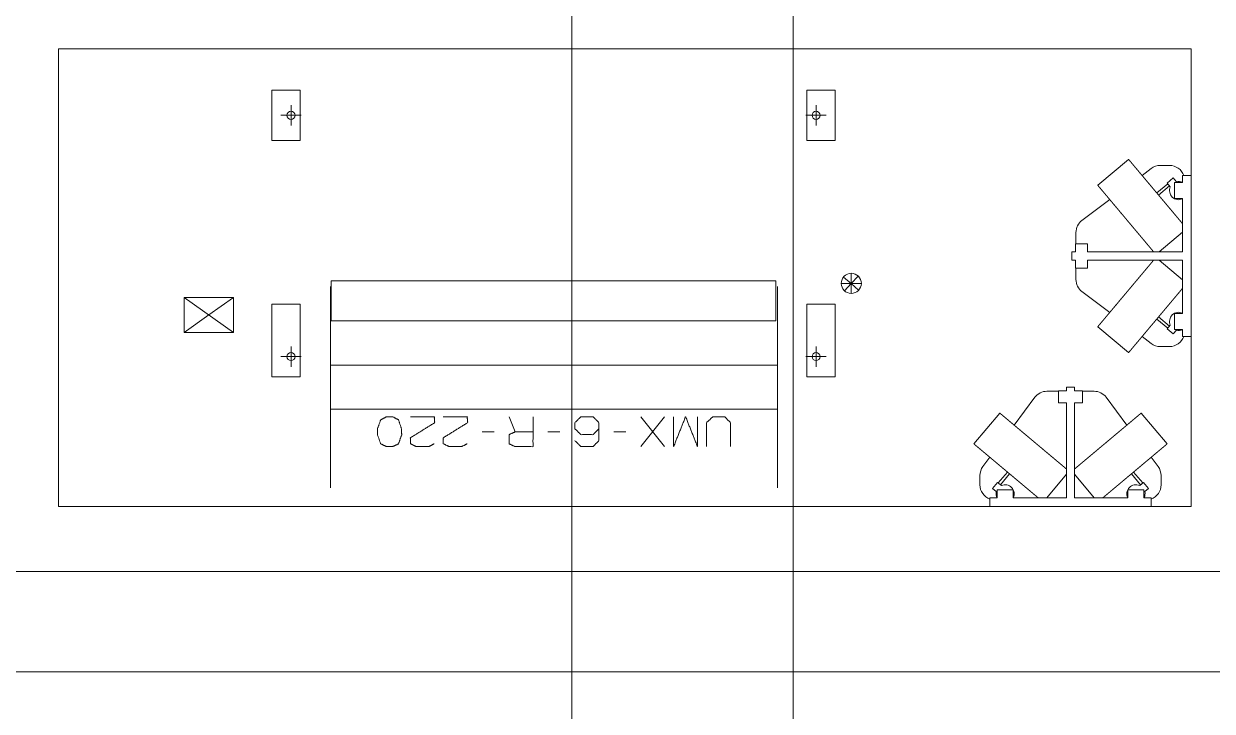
# Model space of a CAD drawing. Header units: millimetres. Extents: x 3056 to 110866, y 16649 to 58349.
# Drawn here: x 55834 to 61737, y 27304 to 30720 of the extents above; entities that cross this region are included whole.
import ezdxf

# ---------------------------------------------------------------- set-up
doc = ezdxf.new("R2010")
doc.units = ezdxf.units.MM
doc.layers.add('1', color=7, linetype='Continuous', true_color=0xffffff)

msp = doc.modelspace()

# ---------------------------------------------------------------- linework, layer by layer
at = {"layer": '1', "color": 143, "linetype": 'Continuous', "lineweight": 13}
for p, q in [((58556.5, 55303.3), (58556.5, 17870.4)), ((59656.5, 17870.4), (59656.5, 54863.3)), ((49320.5, 27999.3), (90886.5, 27999.3)), ((3056.5, 27499.3), (110866.5, 27499.3))]:
    msp.add_line(p, q, dxfattribs=at)
at = {"layer": '1', "color": 80, "linetype": 'Continuous', "lineweight": 13}
for p, q in [((56006.5, 28321.3), (56006.5, 30595.3)), ((56006.5, 30595.3), (61633.5, 30595.3)), ((56006.5, 30595.3), (61633.5, 30595.3)), ((56006.5, 28321.3), (56006.5, 30595.3)), ((61633.5, 30595.3), (61633.5, 28321.3)), ((61633.5, 30595.3), (61633.5, 28321.3)), ((57207, 30390.3), (57067, 30390.3)), ((57067, 30390.3), (57067, 30140.3)), ((57207, 30140.3), (57207, 30390.3)), ((59864, 30390.3), (59724, 30390.3)), ((59724, 30390.3), (59724, 30140.3)), ((59864, 30140.3), (59864, 30390.3)), ((57161.5, 30215.3), (57161.5, 30315.3)), ((59769.5, 30215.3), (59769.5, 30315.3)), ((57211.5, 30265.3), (57111.5, 30265.3)), ((59819.5, 30265.3), (59719.5, 30265.3)), ((57067, 30140.3), (57207, 30140.3)), ((59724, 30140.3), (59864, 30140.3)), ((61321.9, 30046.6), (61168.6, 29918)), ((61434.5, 30001.3), (61388.7, 29966.9)), ((61479.5, 30016.3), (61525.5, 30016.3)), ((61513.5, 29928.7), (61543.6, 29953.9)), ((61559.3, 29935.2), (61543.6, 29953.9)), ((61590.5, 29931.3), (61550.5, 29931.3)), ((61550.5, 29851.3), (61550.5, 29931.3)), ((61590.5, 29966.3), (61590.5, 29931.3)), ((61633.5, 29966.3), (61590.5, 29966.3)), ((61516.4, 29925.2), (61462, 29879.6)), ((61471, 29868.8), (61525.4, 29914.5)), ((61529.2, 29909.9), (61513.5, 29928.7)), ((61228.4, 29846.8), (61090.5, 29743.3)), ((61590.5, 29851.3), (61550.5, 29851.3)), ((61590.5, 29851.3), (61590.5, 29586.3)), ((61060.5, 29626.3), (61060.5, 29683.3)), ((61473.4, 29586.3), (61590.5, 29684.5)), ((61058.5, 29586.3), (61040.5, 29586.3)), ((61040.5, 29546.3), (61040.5, 29586.3)), ((61118.5, 29626.3), (61058.5, 29626.3)), ((61058.5, 29586.3), (61058.5, 29626.3)), ((61118.5, 29586.3), (61118.5, 29626.3)), ((61590.5, 29586.3), (61118.5, 29586.3)), ((61058.5, 29546.3), (61040.5, 29546.3)), ((61055.8, 29546), (61055.8, 29546.3)), ((61055.8, 29546), (61058.5, 29546.1)), ((61058.5, 29546.3), (61058.5, 29506.3)), ((61590.5, 29546.3), (61118.5, 29546.3)), ((61118.5, 29546.3), (61118.5, 29506.3)), ((61590.5, 29448.1), (61473.4, 29546.3)), ((61590.5, 29546.3), (61590.5, 29281.3)), ((59944.5, 29430.3), (59905.6, 29461.8)), ((59944.5, 29430.3), (59944.5, 29480.3)), ((59944.5, 29430.3), (59978.8, 29466.7)), ((61118.5, 29506.3), (61058.5, 29506.3)), ((61060.5, 29449.3), (61060.5, 29506.3)), ((57361.5, 29243.3), (57361.5, 29443.3)), ((57361.5, 29443.3), (59569.5, 29443.3)), ((59569.5, 29443.3), (59569.5, 29243.3)), ((59944.5, 29430.3), (59894.5, 29430.3)), ((59944.5, 29430.3), (59910.1, 29393.9)), ((59944.5, 29430.3), (59944.5, 29380.3)), ((59944.5, 29430.3), (59994.5, 29430.3)), ((59944.5, 29430.3), (59980.8, 29396)), ((56631.5, 29360.3), (56875.5, 29186.3)), ((56631.5, 29360.3), (56875.5, 29360.3)), ((56631.5, 29186.3), (56631.5, 29360.3)), ((56875.5, 29360.3), (56753.5, 29273.3)), ((56875.5, 29360.3), (56875.5, 29186.3)), ((61090.5, 29389.3), (61228.4, 29285.8)), ((57067, 29326.3), (57067, 28966.3)), ((57207, 29326.3), (57067, 29326.3)), ((57207, 28966.3), (57207, 29326.3)), ((59864, 29326.3), (59724, 29326.3)), ((59724, 29326.3), (59724, 28966.3)), ((59864, 28966.3), (59864, 29326.3)), ((61550.5, 29201.3), (61550.5, 29281.3)), ((61590.5, 29281.3), (61550.5, 29281.3)), ((56631.5, 29186.3), (56753.5, 29273.3)), ((59569.5, 29243.3), (57361.5, 29243.3)), ((61462, 29253), (61516.4, 29207.4)), ((61525.4, 29218.1), (61471, 29263.8)), ((61529.2, 29222.7), (61513.5, 29203.9)), ((56875.5, 29186.3), (56631.5, 29186.3)), ((61168.6, 29214.6), (61321.9, 29086)), ((61388.7, 29165.7), (61434.5, 29131.3)), ((61513.5, 29203.9), (61543.6, 29178.7)), ((61559.3, 29197.4), (61543.6, 29178.7)), ((61590.5, 29201.3), (61550.5, 29201.3)), ((61590.5, 29201.3), (61590.5, 29166.3)), ((61633.5, 29166.3), (61590.5, 29166.3)), ((57161.5, 29016.3), (57161.5, 29116.3)), ((59769.5, 29016.3), (59769.5, 29116.3)), ((61525.5, 29116.3), (61479.5, 29116.3)), ((57211.5, 29066.3), (57111.5, 29066.3)), ((59819.5, 29066.3), (59719.5, 29066.3)), ((59578.5, 29024.2), (57358.5, 29024.2)), ((57067, 28966.3), (57207, 28966.3)), ((59724, 28966.3), (59864, 28966.3)), ((60916.5, 28894.3), (60973.5, 28894.3)), ((61013.5, 28896.3), (60973.5, 28896.3)), ((60973.5, 28836.3), (60973.5, 28896.3)), ((61013.2, 28898.9), (61013.3, 28896.3)), ((61013.2, 28898.9), (61013.5, 28898.9)), ((61013.5, 28896.3), (61013.5, 28914.3)), ((61013.5, 28914.3), (61053.5, 28914.3)), ((61053.5, 28896.3), (61053.5, 28914.3)), ((61053.5, 28896.3), (61093.5, 28896.3)), ((61093.5, 28836.3), (61093.5, 28896.3)), ((61093.5, 28894.3), (61150.5, 28894.3)), ((60856.5, 28864.3), (60753, 28726.3)), ((61013.5, 28836.3), (60973.5, 28836.3)), ((61013.5, 28364.3), (61013.5, 28836.3)), ((61053.5, 28364.3), (61053.5, 28836.3)), ((61053.5, 28836.3), (61093.5, 28836.3)), ((61313.9, 28726.3), (61210.5, 28864.3)), ((57358.5, 28805.1), (59578.5, 28805.1)), ((58244.9, 28767.6), (58274.6, 28692.6)), ((59017.4, 28767.6), (58898.6, 28619.2)), ((58898.6, 28767.6), (59017.4, 28619.2)), ((60681.8, 28786.1), (60553.2, 28632.9)), ((61513.7, 28632.9), (61385.2, 28786.1)), ((58111.1, 28692.6), (58170.5, 28692.6)), ((58438, 28692.6), (58497.4, 28692.6)), ((58764.9, 28692.6), (58824.3, 28692.6)), ((60632.8, 28566.1), (60598.5, 28520.3)), ((61468.5, 28520.3), (61434.1, 28566.1)), ((60583.5, 28429.3), (60583.5, 28475.3)), ((60720.2, 28492.8), (60674.6, 28438.4)), ((60685.3, 28429.4), (60730.9, 28483.8)), ((60915.2, 28364.3), (61013.5, 28481.4)), ((61053.5, 28481.4), (61151.7, 28364.3)), ((61336, 28483.8), (61381.7, 28429.4)), ((61392.4, 28438.4), (61346.7, 28492.8)), ((61483.5, 28475.3), (61483.5, 28429.3)), ((60671.1, 28441.3), (60645.9, 28411.2)), ((60664.6, 28395.4), (60645.9, 28411.2)), ((60668.5, 28364.3), (60668.5, 28404.3)), ((60668.5, 28404.3), (60748.5, 28404.3)), ((60689.9, 28425.6), (60671.1, 28441.3)), ((60748.5, 28364.3), (60748.5, 28404.3)), ((61318.5, 28364.3), (61318.5, 28404.3)), ((61318.5, 28404.3), (61398.5, 28404.3)), ((61377.1, 28425.6), (61395.8, 28441.3)), ((61395.8, 28441.3), (61421.1, 28411.2)), ((61398.5, 28364.3), (61398.5, 28404.3)), ((61402.3, 28395.4), (61421.1, 28411.2)), ((60633.5, 28321.3), (60633.5, 28364.3)), ((60668.5, 28364.3), (60633.5, 28364.3)), ((61013.5, 28364.3), (60748.5, 28364.3)), ((61318.5, 28364.3), (61053.5, 28364.3)), ((61433.5, 28364.3), (61398.5, 28364.3)), ((61433.5, 28321.3), (61433.5, 28364.3)), ((61633.5, 28321.3), (56006.5, 28321.3)), ((61633.5, 28321.3), (56006.5, 28321.3))]:
    msp.add_line(p, q, dxfattribs=at)
for centre, radius in [((57161.5, 30265.3), 20), ((59769.5, 30265.3), 20), ((59944.5, 29430.3), 50), ((57161.5, 29066.3), 20), ((59769.5, 29066.3), 20)]:
    msp.add_circle(centre, radius, dxfattribs=at)
for centre, radius, start, end in [((61479.5, 29941.3), 75, 90, 126.8699), ((61525.5, 29941.3), 75, 19.47234, 90), ((61570.5, 29891.3), 45.2, 63.76834, 104.26216), ((61570.5, 29891.3), 45.2, 155.73784, 296.2321), ((61135.5, 29683.3), 75, 126.8699, 180), ((61135.5, 29449.3), 75, 180, 233.1301), ((61570.5, 29241.3), 45.2, 63.7679, 204.26216), ((61525.5, 29191.3), 75, 270, 340.52766), ((61570.5, 29241.3), 45.2, 255.73784, 296.23166), ((61479.5, 29191.3), 75, 233.1301, 270), ((60916.5, 28819.3), 75, 90, 143.1301), ((61150.5, 28819.3), 75, 36.8699, 90), ((60658.5, 28475.3), 75, 143.1301, 180), ((61408.5, 28475.3), 75, 0, 36.8699), ((60658.5, 28429.3), 75, 180, 250.52766), ((60708.5, 28384.3), 45.2, 165.73784, 206.23166), ((60708.5, 28384.3), 45.2, 333.7679, 114.26216), ((61358.5, 28384.3), 45.2, 65.73784, 206.2321), ((61358.5, 28384.3), 45.2, 333.76834, 14.26216), ((61408.5, 28429.3), 75, 289.47234, 0)]:
    msp.add_arc(centre, radius, start, end, dxfattribs=at)
for points, knots in [([(61466.5, 29874.2), (61464.3, 29876.8), (61459.9, 29882), (61455.6, 29887.2), (61453.4, 29889.8), (61451.2, 29892.4), (61449, 29895), (61444.7, 29900.1), (61440.4, 29905.3), (61436.1, 29910.4), (61431.9, 29915.5), (61429.8, 29918), (61425.5, 29923), (61423.5, 29925.5), (61419.3, 29930.4), (61415.2, 29935.3), (61411.1, 29940.2), (61409.1, 29942.6), (61405.1, 29947.3), (61403.2, 29949.7), (61401.2, 29952), (61399.3, 29954.3), (61397.3, 29956.6), (61395.4, 29958.9), (61393.5, 29961.1), (61389.8, 29965.6), (61386.1, 29970), (61384.3, 29972.1), (61380.8, 29976.4), (61379, 29978.4), (61375.6, 29982.5), (61373.9, 29984.6), (61372.2, 29986.5), (61370.6, 29988.5), (61369, 29990.4), (61367.3, 29992.3), (61365.8, 29994.2), (61364.2, 29996.1), (61362.7, 29997.9), (61361.2, 29999.7), (61358.2, 30003.2), (61355.4, 30006.6), (61354, 30008.2), (61352.6, 30009.9), (61350, 30013), (61348.7, 30014.5), (61347.5, 30016.1), (61345, 30018.9), (61343.9, 30020.3), (61341.6, 30023), (61340.5, 30024.3), (61339.5, 30025.6), (61337.4, 30028), (61336.4, 30029.2), (61335.5, 30030.3), (61334.6, 30031.4), (61333.7, 30032.4), (61332.9, 30033.4), (61332.1, 30034.4), (61330.5, 30036.2), (61329.1, 30037.9), (61328.4, 30038.8), (61327.8, 30039.5), (61327.2, 30040.2), (61326.1, 30041.6), (61325.6, 30042.1), (61325.1, 30042.7), (61324.6, 30043.2), (61323.9, 30044.2), (61323.5, 30044.6), (61323.2, 30045), (61322.9, 30045.3), (61322.7, 30045.6), (61322.4, 30045.9), (61322.1, 30046.2), (61322, 30046.4), (61321.9, 30046.5), (61321.9, 30046.5), (61321.9, 30046.6)], [0, 0, 0.015092, 0.045298, 0.075438, 0.090488, 0.10552, 0.120529, 0.15046, 0.180242, 0.209873, 0.239305, 0.253927, 0.283016, 0.297497, 0.326194, 0.35459, 0.382677, 0.396549, 0.424093, 0.437758, 0.451246, 0.464718, 0.477989, 0.491244, 0.504298, 0.530141, 0.555499, 0.568068, 0.592657, 0.604693, 0.628458, 0.640202, 0.651669, 0.663121, 0.674266, 0.685416, 0.69626, 0.707109, 0.717619, 0.728143, 0.748502, 0.768184, 0.77769, 0.787173, 0.805451, 0.814208, 0.82298, 0.839758, 0.847762, 0.863388, 0.871015, 0.878236, 0.892259, 0.899086, 0.905488, 0.911899, 0.917891, 0.923869, 0.929452, 0.940154, 0.950009, 0.95471, 0.958992, 0.963265, 0.970944, 0.974325, 0.977722, 0.980676, 0.986111, 0.988614, 0.990668, 0.992712, 0.994299, 0.995901, 0.998172, 0.998864, 0.999533, 0.999774, 1, 1]), ([(61313.3, 29745.6), (61311.1, 29748.2), (61308.9, 29750.9), (61306.7, 29753.5), (61304.5, 29756.1), (61302.4, 29758.6), (61300.2, 29761.2), (61298, 29763.8), (61293.7, 29769), (61289.4, 29774.1), (61287.2, 29776.7), (61282.9, 29781.8), (61278.7, 29786.9), (61276.5, 29789.4), (61274.4, 29791.9), (61272.3, 29794.4), (61268.2, 29799.4), (61266.1, 29801.9), (61262, 29806.8), (61257.9, 29811.6), (61253.9, 29816.4), (61251.9, 29818.7), (61248, 29823.4), (61246.1, 29825.7), (61244.1, 29828), (61242.2, 29830.3), (61240.3, 29832.6), (61238.4, 29834.8), (61234.7, 29839.2), (61231.1, 29843.6), (61229.3, 29845.7), (61225.8, 29849.9), (61224.1, 29851.9), (61220.7, 29856), (61219, 29858), (61215.8, 29861.9), (61212.6, 29865.7), (61211, 29867.5), (61208, 29871.1), (61206.5, 29872.9), (61203.6, 29876.4), (61202.2, 29878.1), (61200.8, 29879.7), (61199.4, 29881.3), (61198.1, 29882.9), (61196.8, 29884.5), (61194.2, 29887.5), (61191.8, 29890.4), (61189.5, 29893.1), (61187.3, 29895.8), (61186.3, 29897), (61184.2, 29899.4), (61183.2, 29900.6), (61182.3, 29901.7), (61180.5, 29903.9), (61178.8, 29905.8), (61178, 29906.8), (61177.3, 29907.7), (61176.6, 29908.6), (61175.9, 29909.4), (61174.6, 29910.9), (61173.4, 29912.3), (61172.8, 29913), (61171.9, 29914.2), (61171.4, 29914.7), (61171, 29915.2), (61170.7, 29915.6), (61170.3, 29916), (61170, 29916.4), (61169.7, 29916.7), (61169.2, 29917.3), (61168.9, 29917.7), (61168.8, 29917.8), (61168.7, 29917.9), (61168.7, 29918), (61168.6, 29918)], [0, 0, 0.015092, 0.0302, 0.045283, 0.060382, 0.075432, 0.090497, 0.105505, 0.135494, 0.16536, 0.180251, 0.209882, 0.239305, 0.253927, 0.268535, 0.283016, 0.311855, 0.326194, 0.354599, 0.382686, 0.410413, 0.424078, 0.451246, 0.464718, 0.477989, 0.491253, 0.504298, 0.517337, 0.542945, 0.568052, 0.580372, 0.604678, 0.616714, 0.640202, 0.651663, 0.674265, 0.69626, 0.707109, 0.728128, 0.738327, 0.758343, 0.768193, 0.77769, 0.787182, 0.796321, 0.805445, 0.822988, 0.839758, 0.855775, 0.871009, 0.878236, 0.892259, 0.899086, 0.905497, 0.917891, 0.929436, 0.935019, 0.940154, 0.945303, 0.950003, 0.958992, 0.967113, 0.970929, 0.977722, 0.980661, 0.983615, 0.986111, 0.988623, 0.990652, 0.992697, 0.995901, 0.998172, 0.998864, 0.999542, 0.999759, 1, 1]), ([(61590.5, 29726.4), (61589.3, 29727.8), (61588.2, 29729.2), (61585.7, 29732.1), (61584.5, 29733.6), (61583.2, 29735.1), (61581.9, 29736.7), (61580.6, 29738.2), (61577.8, 29741.5), (61576.4, 29743.2), (61573.5, 29746.7), (61570.5, 29750.2), (61569, 29752), (61565.8, 29755.8), (61564.2, 29757.7), (61561, 29761.6), (61559.3, 29763.6), (61555.9, 29767.6), (61554.2, 29769.7), (61552.4, 29771.8), (61550.6, 29773.9), (61548.8, 29776), (61547, 29778.2), (61543.4, 29782.6), (61539.6, 29787.1), (61537.7, 29789.3), (61533.9, 29793.9), (61531.9, 29796.2), (61530, 29798.5), (61528, 29800.9), (61524, 29805.7), (61522, 29808.1), (61519.9, 29810.5), (61517.9, 29812.9), (61513.8, 29817.8), (61511.7, 29820.3), (61509.6, 29822.8), (61505.4, 29827.8), (61501.2, 29832.8), (61499.1, 29835.4), (61496.9, 29837.9), (61492.6, 29843), (61488.3, 29848.2), (61486.1, 29850.8), (61481.8, 29856), (61479.6, 29858.6), (61475.2, 29863.8), (61473.1, 29866.4), (61468.7, 29871.6), (61466.5, 29874.2)], [0, 0, 0.009336, 0.018654, 0.038204, 0.048407, 0.058639, 0.06927, 0.07993, 0.102051, 0.11354, 0.136915, 0.161069, 0.173345, 0.19863, 0.211675, 0.23806, 0.251445, 0.278863, 0.29293, 0.306979, 0.321348, 0.33571, 0.350381, 0.380036, 0.410228, 0.425482, 0.456482, 0.472235, 0.488005, 0.503983, 0.536188, 0.552408, 0.568814, 0.585227, 0.618436, 0.635222, 0.652014, 0.685894, 0.720048, 0.73728, 0.754484, 0.789143, 0.823979, 0.841491, 0.876552, 0.894124, 0.929367, 0.947009, 0.982329, 1, 1]), ([(61447, 29586.3), (61446.1, 29587.3), (61444.3, 29589.5), (61442.4, 29591.7), (61441.4, 29592.9), (61440.4, 29594.1), (61438.2, 29596.7), (61437.1, 29598), (61436, 29599.4), (61434.8, 29600.8), (61432.4, 29603.7), (61431.1, 29605.2), (61429.9, 29606.7), (61428.6, 29608.3), (61427.2, 29609.8), (61425.9, 29611.5), (61423.1, 29614.8), (61421.6, 29616.5), (61420.2, 29618.3), (61418.7, 29620), (61417.2, 29621.8), (61414.1, 29625.5), (61412.5, 29627.4), (61409.3, 29631.2), (61407.6, 29633.2), (61404.3, 29637.2), (61402.6, 29639.2), (61399.1, 29643.4), (61395.5, 29647.6), (61393.7, 29649.8), (61391.9, 29651.9), (61390, 29654.2), (61388.2, 29656.4), (61384.4, 29660.9), (61380.6, 29665.4), (61378.6, 29667.8), (61374.7, 29672.5), (61372.7, 29674.8), (61368.7, 29679.6), (61366.7, 29682), (61362.6, 29686.9), (61358.4, 29691.8), (61356.4, 29694.3), (61354.3, 29696.8), (61352.2, 29699.3), (61347.9, 29704.3), (61345.8, 29706.9), (61341.5, 29712), (61337.2, 29717.1), (61335.1, 29719.7), (61330.7, 29724.8), (61326.4, 29730), (61322, 29735.2), (61319.8, 29737.8), (61315.5, 29743), (61313.3, 29745.6)], [0, 0, 0.006472, 0.019852, 0.034125, 0.041492, 0.049283, 0.065318, 0.073542, 0.082193, 0.09085, 0.108979, 0.118467, 0.127938, 0.137824, 0.147693, 0.157965, 0.178866, 0.18952, 0.200542, 0.211558, 0.222941, 0.246037, 0.257772, 0.281914, 0.29431, 0.319409, 0.332138, 0.358175, 0.384782, 0.398387, 0.411976, 0.425851, 0.43971, 0.467958, 0.496686, 0.511268, 0.540673, 0.555496, 0.585507, 0.600727, 0.631298, 0.662227, 0.677757, 0.693456, 0.709139, 0.740791, 0.756719, 0.788713, 0.82089, 0.837015, 0.869443, 0.901981, 0.934591, 0.950942, 0.983633, 1, 1]), ([(61168.6, 29214.6), (61168.7, 29214.6), (61168.7, 29214.7), (61168.8, 29214.8), (61168.9, 29214.9), (61169.1, 29215.1), (61169.2, 29215.3), (61169.5, 29215.6), (61169.7, 29215.8), (61170, 29216.2), (61170.3, 29216.6), (61170.7, 29217), (61171, 29217.4), (61171.4, 29217.9), (61171.9, 29218.4), (61172.4, 29219), (61172.8, 29219.6), (61174, 29220.9), (61175.2, 29222.4), (61176.6, 29224), (61177.3, 29224.9), (61178.1, 29225.8), (61178.9, 29226.8), (61180.5, 29228.8), (61181.4, 29229.8), (61183.3, 29232), (61184.2, 29233.2), (61185.2, 29234.4), (61187.3, 29236.8), (61189.5, 29239.5), (61190.7, 29240.9), (61191.8, 29242.2), (61193.1, 29243.7), (61194.3, 29245.1), (61195.5, 29246.6), (61196.8, 29248.2), (61199.5, 29251.3), (61202.2, 29254.6), (61205.1, 29258), (61208, 29261.5), (61209.5, 29263.3), (61212.6, 29267), (61215.8, 29270.8), (61217.4, 29272.7), (61219.1, 29274.7), (61220.7, 29276.7), (61222.4, 29278.7), (61224.1, 29280.7), (61227.6, 29284.9), (61229.4, 29287), (61231.2, 29289.1), (61233, 29291.3), (61236.7, 29295.7), (61240.4, 29300.1), (61242.3, 29302.4), (61246.1, 29306.9), (61248.1, 29309.3), (61250, 29311.6), (61252, 29314), (61254, 29316.3), (61258, 29321.1), (61262.1, 29325.9), (61264.1, 29328.4), (61266.2, 29330.8), (61268.3, 29333.3), (61272.4, 29338.3), (61274.5, 29340.8), (61276.6, 29343.3), (61278.8, 29345.8), (61280.9, 29348.4), (61285.2, 29353.5), (61287.3, 29356), (61289.5, 29358.6), (61293.8, 29363.7), (61296, 29366.3), (61298.1, 29368.9), (61302.5, 29374.1), (61304.7, 29376.7), (61306.8, 29379.3), (61309, 29381.9), (61311.2, 29384.5), (61315.6, 29389.7), (61320, 29394.9), (61322.1, 29397.5), (61326.5, 29402.7), (61328.7, 29405.3), (61330.8, 29407.9), (61335.2, 29413.1), (61337.3, 29415.6), (61341.6, 29420.7), (61345.9, 29425.8), (61348, 29428.4), (61352.3, 29433.4), (61356.4, 29438.4), (61358.5, 29440.9), (61360.6, 29443.4), (61364.7, 29448.2), (61368.8, 29453.1), (61372.8, 29457.9), (61376.7, 29462.6), (61380.6, 29467.2), (61382.6, 29469.5), (61384.5, 29471.8), (61386.4, 29474), (61390.1, 29478.5), (61393.8, 29482.9), (61395.6, 29485), (61399.1, 29489.3), (61402.6, 29493.4), (61404.3, 29495.4), (61406, 29497.5), (61409.3, 29501.4), (61410.9, 29503.3), (61414.1, 29507.1), (61417.2, 29510.8), (61418.7, 29512.6), (61421.7, 29516.1), (61424.5, 29519.5), (61427.2, 29522.8), (61428.6, 29524.3), (61429.9, 29525.9), (61432.4, 29528.9), (61434.8, 29531.8), (61436, 29533.2), (61438.3, 29535.9), (61439.3, 29537.2), (61440.4, 29538.4), (61441.4, 29539.7), (61443.4, 29542), (61444.3, 29543.1), (61445.2, 29544.2), (61446.1, 29545.3), (61447, 29546.3)], [0, 0, 0.000125, 0.000238, 0.000598, 0.00095, 0.00154, 0.002138, 0.002962, 0.003795, 0.004862, 0.005924, 0.007221, 0.008526, 0.010054, 0.011589, 0.013358, 0.015115, 0.019105, 0.023555, 0.028456, 0.031136, 0.033804, 0.036705, 0.042717, 0.045831, 0.052493, 0.05604, 0.059584, 0.067104, 0.07502, 0.079184, 0.08336, 0.087719, 0.092086, 0.096649, 0.101199, 0.110706, 0.120586, 0.130822, 0.141421, 0.146887, 0.158003, 0.169436, 0.175235, 0.181198, 0.187153, 0.193268, 0.199375, 0.211883, 0.218284, 0.224678, 0.231213, 0.244399, 0.257848, 0.264628, 0.278428, 0.285437, 0.292442, 0.299563, 0.306676, 0.321093, 0.335692, 0.343082, 0.350464, 0.357932, 0.372922, 0.380459, 0.38805, 0.395653, 0.403299, 0.418657, 0.42636, 0.43411, 0.449633, 0.457418, 0.465221, 0.480865, 0.488693, 0.496535, 0.504381, 0.512235, 0.52794, 0.543636, 0.551478, 0.567139, 0.574942, 0.582749, 0.598307, 0.606057, 0.621497, 0.636842, 0.644497, 0.659677, 0.674736, 0.6822, 0.689655, 0.704411, 0.719009, 0.733417, 0.747634, 0.761635, 0.76853, 0.775418, 0.782201, 0.79563, 0.808801, 0.815324, 0.828102, 0.840605, 0.8467, 0.852797, 0.864699, 0.870493, 0.881909, 0.893003, 0.898459, 0.909033, 0.919255, 0.92911, 0.933846, 0.93859, 0.947686, 0.95639, 0.960541, 0.968651, 0.972594, 0.976337, 0.980084, 0.987154, 0.990468, 0.99379, 0.996891, 1, 1]), ([(57358.5, 29414.6), (57358.5, 29414.6), (57358.5, 29414.4), (57358.5, 29414), (57358.5, 29413.7), (57358.5, 29413), (57358.5, 29412.1), (57358.5, 29411.5), (57358.5, 29410.2), (57358.5, 29408.8), (57358.5, 29407.1), (57358.5, 29405.3), (57358.5, 29403.2), (57358.5, 29400.9), (57358.5, 29398.5), (57358.5, 29395.8), (57358.5, 29392.9), (57358.5, 29389.8), (57358.5, 29388.3), (57358.5, 29384.9), (57358.5, 29381.3), (57358.5, 29377.6), (57358.5, 29373.6), (57358.5, 29369.5), (57358.5, 29365.1), (57358.5, 29360.6), (57358.5, 29355.9), (57358.5, 29351), (57358.5, 29346), (57358.5, 29340.7), (57358.5, 29335.3), (57358.5, 29329.7), (57358.5, 29323.9), (57358.5, 29318), (57358.5, 29311.8), (57358.5, 29305.6), (57358.5, 29299.1), (57358.5, 29292.5), (57358.5, 29285.8), (57358.5, 29278.9), (57358.5, 29271.8), (57358.5, 29264.6), (57358.5, 29260.9), (57358.5, 29253.5), (57358.5, 29245.9), (57358.5, 29238.2), (57358.5, 29230.3), (57358.5, 29222.4), (57358.5, 29214.3), (57358.5, 29206), (57358.5, 29197.7), (57358.5, 29189.2), (57358.5, 29180.7), (57358.5, 29176.3), (57358.5, 29167.6), (57358.5, 29158.7), (57358.5, 29149.8), (57358.5, 29140.7), (57358.5, 29131.6), (57358.5, 29122.4), (57358.5, 29113), (57358.5, 29103.6), (57358.5, 29094.2), (57358.5, 29084.6), (57358.5, 29075), (57358.5, 29070.1), (57358.5, 29060.4), (57358.5, 29050.6), (57358.5, 29040.8), (57358.5, 29030.9), (57358.5, 29020.9), (57358.5, 29010.9), (57358.5, 29000.9), (57358.5, 28990.8), (57358.5, 28980.8), (57358.5, 28970.6), (57358.5, 28960.5), (57358.5, 28950.3), (57358.5, 28940.1), (57358.5, 28929.9), (57358.5, 28919.7), (57358.5, 28914.6)], [0, 0, 0.000106, 0.000519, 0.001349, 0.001873, 0.003328, 0.005196, 0.006339, 0.008832, 0.011732, 0.01505, 0.01877, 0.022902, 0.027443, 0.032385, 0.037735, 0.043482, 0.049625, 0.052795, 0.059537, 0.066665, 0.074179, 0.082084, 0.090366, 0.099034, 0.108072, 0.117481, 0.127254, 0.137393, 0.147892, 0.158745, 0.169948, 0.181499, 0.19339, 0.205613, 0.218171, 0.231051, 0.244253, 0.257768, 0.27159, 0.285719, 0.300144, 0.307499, 0.322358, 0.337498, 0.352918, 0.368602, 0.384551, 0.400755, 0.417206, 0.433902, 0.450835, 0.467996, 0.476632, 0.494121, 0.511827, 0.529729, 0.547831, 0.56612, 0.584587, 0.60323, 0.622037, 0.640997, 0.66011, 0.679367, 0.689061, 0.708513, 0.728082, 0.747767, 0.767558, 0.787449, 0.80742, 0.827475, 0.847605, 0.867798, 0.888044, 0.908338, 0.928668, 0.949025, 0.969409, 0.989803, 1, 1]), ([(59578.5, 28914.6), (59578.5, 28924.8), (59578.5, 28935), (59578.5, 28945.2), (59578.5, 28955.4), (59578.5, 28965.6), (59578.5, 28975.7), (59578.5, 28985.8), (59578.5, 28995.9), (59578.5, 29005.9), (59578.5, 29015.9), (59578.5, 29025.9), (59578.5, 29035.8), (59578.5, 29045.7), (59578.5, 29055.5), (59578.5, 29065.3), (59578.5, 29070.1), (59578.5, 29079.8), (59578.5, 29089.4), (59578.5, 29098.9), (59578.5, 29108.3), (59578.5, 29117.7), (59578.5, 29122.4), (59578.5, 29131.6), (59578.5, 29140.7), (59578.5, 29149.8), (59578.5, 29158.7), (59578.5, 29167.6), (59578.5, 29172), (59578.5, 29180.7), (59578.5, 29189.2), (59578.5, 29197.7), (59578.5, 29206), (59578.5, 29210.2), (59578.5, 29218.4), (59578.5, 29226.4), (59578.5, 29234.3), (59578.5, 29242.1), (59578.5, 29249.7), (59578.5, 29257.2), (59578.5, 29260.9), (59578.5, 29268.2), (59578.5, 29275.3), (59578.5, 29282.3), (59578.5, 29289.1), (59578.5, 29295.8), (59578.5, 29302.3), (59578.5, 29308.7), (59578.5, 29314.9), (59578.5, 29320.9), (59578.5, 29326.8), (59578.5, 29332.5), (59578.5, 29338), (59578.5, 29343.3), (59578.5, 29348.5), (59578.5, 29353.5), (59578.5, 29358.3), (59578.5, 29362.9), (59578.5, 29367.3), (59578.5, 29371.5), (59578.5, 29375.6), (59578.5, 29379.4), (59578.5, 29383.1), (59578.5, 29386.6), (59578.5, 29389.8), (59578.5, 29392.9), (59578.5, 29395.8), (59578.5, 29398.5), (59578.5, 29400.9), (59578.5, 29403.2), (59578.5, 29405.3), (59578.5, 29406.2), (59578.5, 29408), (59578.5, 29409.6), (59578.5, 29410.2), (59578.5, 29411.5), (59578.5, 29412.5), (59578.5, 29413.3), (59578.5, 29414), (59578.5, 29414.4), (59578.5, 29414.5), (59578.5, 29414.6)], [0, 0, 0.020394, 0.040788, 0.061161, 0.081508, 0.101822, 0.122095, 0.142314, 0.162476, 0.182568, 0.202587, 0.22252, 0.242359, 0.262102, 0.281729, 0.301245, 0.310939, 0.330259, 0.349446, 0.368486, 0.387367, 0.406094, 0.415413, 0.43388, 0.452169, 0.470271, 0.488173, 0.505879, 0.514621, 0.532004, 0.549165, 0.566098, 0.582794, 0.59108, 0.60741, 0.623487, 0.639309, 0.654861, 0.670138, 0.68514, 0.692501, 0.707069, 0.721346, 0.735321, 0.748989, 0.762351, 0.775389, 0.788111, 0.800498, 0.812558, 0.824274, 0.835651, 0.846679, 0.857358, 0.867676, 0.877635, 0.887224, 0.896447, 0.9053, 0.913772, 0.921868, 0.929578, 0.936902, 0.943834, 0.950375, 0.956518, 0.962265, 0.967615, 0.972557, 0.977098, 0.98123, 0.983194, 0.986713, 0.989824, 0.991168, 0.993661, 0.99574, 0.997402, 0.998651, 0.999481, 0.999794, 1, 1]), ([(61321.9, 29086), (61321.9, 29086.1), (61321.9, 29086.1), (61322, 29086.2), (61322.1, 29086.3), (61322.3, 29086.5), (61322.4, 29086.7), (61322.7, 29087), (61322.9, 29087.3), (61323.2, 29087.6), (61323.5, 29088), (61323.9, 29088.4), (61324.2, 29088.9), (61324.7, 29089.4), (61325.1, 29089.9), (61325.6, 29090.5), (61326.1, 29091), (61326.6, 29091.7), (61327.2, 29092.4), (61328.4, 29093.9), (61329.1, 29094.7), (61329.8, 29095.5), (61331.3, 29097.3), (61332.1, 29098.2), (61332.9, 29099.2), (61334.6, 29101.2), (61335.6, 29102.4), (61336.5, 29103.5), (61338.5, 29105.8), (61339.5, 29107.1), (61341.7, 29109.6), (61342.8, 29110.9), (61343.9, 29112.3), (61345.1, 29113.7), (61347.5, 29116.6), (61350.1, 29119.6), (61352.7, 29122.8), (61355.4, 29126.1), (61356.9, 29127.8), (61358.3, 29129.5), (61361.3, 29133), (61364.3, 29136.6), (61365.9, 29138.5), (61369.1, 29142.3), (61370.7, 29144.2), (61372.3, 29146.2), (61375.7, 29150.2), (61377.4, 29152.2), (61379.1, 29154.3), (61380.9, 29156.4), (61384.5, 29160.6), (61386.3, 29162.8), (61388.1, 29165), (61391.8, 29169.4), (61393.7, 29171.6), (61397.5, 29176.2), (61399.4, 29178.5), (61403.3, 29183.1), (61405.3, 29185.5), (61407.3, 29187.9), (61409.3, 29190.2), (61411.3, 29192.6), (61413.3, 29195.1), (61415.4, 29197.5), (61417.4, 29199.9), (61419.5, 29202.4), (61423.6, 29207.3), (61425.7, 29209.8), (61427.8, 29212.3), (61432.1, 29217.4), (61434.2, 29219.9), (61436.3, 29222.5), (61438.5, 29225), (61440.6, 29227.6), (61444.9, 29232.7), (61447.1, 29235.3), (61449.3, 29237.9), (61453.6, 29243.1), (61458, 29248.3), (61462.4, 29253.5), (61466.7, 29258.7), (61471.1, 29263.9), (61475.5, 29269.1), (61479.8, 29274.3), (61484.2, 29279.5), (61488.5, 29284.7), (61490.7, 29287.2), (61495, 29292.3), (61497.1, 29294.9), (61499.2, 29297.4), (61501.4, 29300), (61503.5, 29302.5), (61505.6, 29305), (61509.8, 29310), (61511.9, 29312.5), (61513.9, 29315), (61518.1, 29319.9), (61522.1, 29324.7), (61526.1, 29329.5), (61528.1, 29331.8), (61532, 29336.5), (61534, 29338.8), (61535.9, 29341.1), (61539.7, 29345.7), (61543.4, 29350.1), (61545.3, 29352.3), (61547.1, 29354.5), (61548.9, 29356.6), (61550.7, 29358.8), (61552.5, 29360.9), (61554.2, 29363), (61556, 29365), (61559.4, 29369.1), (61561, 29371), (61562.7, 29373), (61564.3, 29374.9), (61565.9, 29376.9), (61569, 29380.6), (61572.1, 29384.2), (61575, 29387.7), (61576.4, 29389.4), (61577.8, 29391.1), (61579.2, 29392.7), (61581.9, 29395.9), (61583.2, 29397.5), (61585.7, 29400.5), (61586.9, 29402), (61588.2, 29403.4), (61589.3, 29404.8), (61590.5, 29406.1)], [0, 0, 0.000122, 0.000252, 0.000616, 0.000984, 0.001601, 0.00222, 0.003074, 0.003937, 0.005043, 0.006144, 0.007488, 0.00884, 0.010435, 0.012018, 0.013851, 0.01568, 0.017752, 0.01982, 0.024431, 0.026974, 0.029513, 0.035068, 0.038074, 0.041077, 0.047539, 0.050999, 0.054451, 0.061812, 0.065705, 0.073712, 0.077816, 0.082143, 0.086462, 0.095518, 0.104978, 0.114829, 0.125076, 0.130387, 0.135696, 0.146688, 0.158036, 0.163882, 0.175747, 0.181764, 0.187939, 0.200464, 0.206792, 0.213286, 0.219771, 0.233046, 0.239819, 0.246588, 0.260406, 0.267444, 0.281628, 0.288782, 0.303321, 0.310704, 0.318075, 0.325557, 0.333027, 0.340608, 0.348176, 0.355834, 0.363488, 0.378965, 0.386785, 0.394592, 0.410348, 0.418284, 0.426212, 0.434202, 0.442189, 0.458254, 0.466317, 0.474388, 0.49058, 0.506818, 0.523086, 0.539364, 0.555642, 0.571906, 0.588139, 0.604331, 0.620452, 0.628482, 0.644486, 0.652476, 0.660399, 0.668336, 0.676201, 0.684074, 0.699678, 0.707403, 0.715142, 0.730431, 0.745558, 0.760492, 0.767849, 0.782477, 0.789731, 0.796876, 0.811028, 0.824951, 0.831831, 0.838599, 0.845358, 0.851973, 0.858585, 0.865061, 0.871528, 0.884169, 0.890335, 0.896488, 0.902492, 0.908483, 0.92014, 0.931447, 0.942399, 0.947685, 0.952978, 0.958071, 0.968075, 0.972982, 0.982397, 0.986905, 0.991404, 0.995695, 1, 1]), ([(57358.5, 28914.6), (57358.5, 28904.4), (57358.5, 28894.3), (57358.5, 28884.1), (57358.5, 28873.9), (57358.5, 28863.7), (57358.5, 28853.6), (57358.5, 28848.5), (57358.5, 28838.4), (57358.5, 28828.4), (57358.5, 28818.4), (57358.5, 28808.4), (57358.5, 28798.4), (57358.5, 28788.5), (57358.5, 28778.7), (57358.5, 28768.9), (57358.5, 28764), (57358.5, 28754.3), (57358.5, 28744.7), (57358.5, 28735.1), (57358.5, 28730.4), (57358.5, 28721), (57358.5, 28711.6), (57358.5, 28702.3), (57358.5, 28693.1), (57358.5, 28688.6), (57358.5, 28679.5), (57358.5, 28670.6), (57358.5, 28661.7), (57358.5, 28653), (57358.5, 28644.3), (57358.5, 28635.8), (57358.5, 28627.4), (57358.5, 28619.1), (57358.5, 28610.9), (57358.5, 28602.9), (57358.5, 28595), (57358.5, 28587.2), (57358.5, 28579.6), (57358.5, 28572.1), (57358.5, 28564.7), (57358.5, 28557.5), (57358.5, 28554), (57358.5, 28547), (57358.5, 28543.5), (57358.5, 28536.8), (57358.5, 28530.2), (57358.5, 28523.7), (57358.5, 28517.5), (57358.5, 28511.3), (57358.5, 28508.4), (57358.5, 28502.5), (57358.5, 28496.8), (57358.5, 28491.3), (57358.5, 28486), (57358.5, 28480.8), (57358.5, 28475.8), (57358.5, 28471), (57358.5, 28466.4), (57358.5, 28462), (57358.5, 28457.8), (57358.5, 28453.7), (57358.5, 28449.9), (57358.5, 28448), (57358.5, 28444.4), (57358.5, 28441), (57358.5, 28437.9), (57358.5, 28434.9), (57358.5, 28432.1), (57358.5, 28429.6), (57358.5, 28427.2), (57358.5, 28425), (57358.5, 28423.1), (57358.5, 28421.3), (57358.5, 28419.7), (57358.5, 28418.4), (57358.5, 28417.2), (57358.5, 28416.3), (57358.5, 28415.6), (57358.5, 28415.3), (57358.5, 28414.9), (57358.5, 28414.7), (57358.5, 28414.6)], [0, 0, 0.020399, 0.040788, 0.061161, 0.081513, 0.101827, 0.122094, 0.132207, 0.152399, 0.172524, 0.192579, 0.212555, 0.232441, 0.252232, 0.271917, 0.29149, 0.301248, 0.320637, 0.339888, 0.359001, 0.368484, 0.38737, 0.406092, 0.42465, 0.443027, 0.452171, 0.470274, 0.488176, 0.505876, 0.523371, 0.540643, 0.557687, 0.574504, 0.591083, 0.607413, 0.623489, 0.639311, 0.654863, 0.67014, 0.685142, 0.699858, 0.714283, 0.721347, 0.735322, 0.742233, 0.755748, 0.768951, 0.781831, 0.794388, 0.806611, 0.812554, 0.824275, 0.835652, 0.84668, 0.857353, 0.867672, 0.877631, 0.887224, 0.896448, 0.905301, 0.913773, 0.921869, 0.929579, 0.933336, 0.940464, 0.9472, 0.953545, 0.959492, 0.965038, 0.970187, 0.974928, 0.979262, 0.983194, 0.986713, 0.989819, 0.992518, 0.994804, 0.996672, 0.998127, 0.998645, 0.999476, 0.999894, 1, 1]), ([(59578.5, 28414.6), (59578.5, 28414.8), (59578.5, 28415.1), (59578.5, 28415.3), (59578.5, 28415.9), (59578.5, 28416.8), (59578.5, 28417.8), (59578.5, 28419.1), (59578.5, 28420.5), (59578.5, 28422.2), (59578.5, 28424), (59578.5, 28426.1), (59578.5, 28428.4), (59578.5, 28430.8), (59578.5, 28433.5), (59578.5, 28436.4), (59578.5, 28439.5), (59578.5, 28442.7), (59578.5, 28444.4), (59578.5, 28448), (59578.5, 28451.7), (59578.5, 28455.7), (59578.5, 28459.8), (59578.5, 28464.2), (59578.5, 28468.7), (59578.5, 28473.4), (59578.5, 28478.3), (59578.5, 28483.3), (59578.5, 28488.6), (59578.5, 28494), (59578.5, 28499.6), (59578.5, 28505.4), (59578.5, 28508.4), (59578.5, 28514.4), (59578.5, 28520.6), (59578.5, 28527), (59578.5, 28533.5), (59578.5, 28540.2), (59578.5, 28547), (59578.5, 28554), (59578.5, 28557.5), (59578.5, 28564.7), (59578.5, 28572.1), (59578.5, 28575.8), (59578.5, 28583.4), (59578.5, 28587.2), (59578.5, 28595), (59578.5, 28602.9), (59578.5, 28610.9), (59578.5, 28619.1), (59578.5, 28627.4), (59578.5, 28635.8), (59578.5, 28644.3), (59578.5, 28653), (59578.5, 28661.7), (59578.5, 28670.6), (59578.5, 28679.5), (59578.5, 28688.6), (59578.5, 28697.7), (59578.5, 28706.9), (59578.5, 28716.3), (59578.5, 28725.7), (59578.5, 28735.1), (59578.5, 28744.7), (59578.5, 28754.3), (59578.5, 28764), (59578.5, 28773.8), (59578.5, 28778.7), (59578.5, 28788.5), (59578.5, 28798.4), (59578.5, 28808.4), (59578.5, 28818.4), (59578.5, 28828.4), (59578.5, 28838.4), (59578.5, 28848.5), (59578.5, 28853.6), (59578.5, 28863.7), (59578.5, 28873.9), (59578.5, 28884.1), (59578.5, 28894.3), (59578.5, 28904.4), (59578.5, 28914.6)], [0, 0, 0.000212, 0.000836, 0.001355, 0.002603, 0.004265, 0.006339, 0.008832, 0.011737, 0.015049, 0.018775, 0.022908, 0.027442, 0.03239, 0.037735, 0.043481, 0.049625, 0.056166, 0.059536, 0.066664, 0.074184, 0.082084, 0.090371, 0.099033, 0.108071, 0.11748, 0.127254, 0.137398, 0.147896, 0.158749, 0.169952, 0.181498, 0.187446, 0.1995, 0.211894, 0.224609, 0.237653, 0.251009, 0.264678, 0.278653, 0.285717, 0.300142, 0.314858, 0.322362, 0.337501, 0.345137, 0.360689, 0.376511, 0.392587, 0.408917, 0.425496, 0.442313, 0.459357, 0.476629, 0.494124, 0.511824, 0.529726, 0.547829, 0.566117, 0.584584, 0.603227, 0.622033, 0.640999, 0.660112, 0.679363, 0.698752, 0.718267, 0.728083, 0.747768, 0.767559, 0.787445, 0.807421, 0.827476, 0.847601, 0.867793, 0.877906, 0.898173, 0.918487, 0.938839, 0.959212, 0.979601, 1, 1]), ([(57636.4, 28767.6), (57606.8, 28752), (57591.1, 28708.2), (57591.1, 28678.5), (57606.8, 28633.2), (57636.4, 28619.2), (57666.1, 28619.2), (57695.8, 28633.2), (57711.4, 28678.5), (57709.9, 28708.2), (57695.8, 28752), (57666.1, 28767.6), (57636.4, 28767.6)], [0, 0, 0.076268, 0.181882, 0.249377, 0.358345, 0.433024, 0.500525, 0.575204, 0.684172, 0.751761, 0.85623, 0.932499, 1, 1]), ([(57873.3, 28633.2), (57845.2, 28619.2), (57784.3, 28619.2), (57754.6, 28633.2), (57754.6, 28662.9), (57874.9, 28737.9), (57873.3, 28767.6), (57754.6, 28767.6)], [0, 0, 0.070635, 0.207523, 0.281311, 0.348001, 0.666468, 0.73325, 1, 1]), ([(58036.8, 28633.2), (58008.6, 28619.2), (57947.7, 28619.2), (57918, 28633.2), (57918, 28662.9), (58038.3, 28737.9), (58036.8, 28767.6), (57918, 28767.6)], [0, 0, 0.070635, 0.207523, 0.281311, 0.348001, 0.666468, 0.73325, 1, 1]), ([(58363.6, 28767.6), (58363.6, 28619.2), (58274.6, 28619.2), (58244.9, 28633.2), (58244.9, 28678.5), (58274.6, 28692.6), (58363.6, 28692.6)], [0, 0, 0.33923, 0.542769, 0.617838, 0.721392, 0.796461, 1, 1]), ([(58690.5, 28708.2), (58662.4, 28678.5), (58601.4, 28678.5), (58571.8, 28708.2), (58571.8, 28737.9), (58601.4, 28767.6), (58662.4, 28767.6), (58690.5, 28737.9), (58690.5, 28648.8), (58662.4, 28619.2), (58601.4, 28619.2), (58571.8, 28648.8)], [0, 0, 0.074329, 0.185077, 0.261391, 0.315347, 0.391661, 0.502409, 0.576738, 0.738609, 0.812937, 0.923685, 1, 1]), ([(59180.8, 28767.6), (59180.8, 28619.2), (59121.4, 28767.6), (59062.1, 28619.2), (59062.1, 28767.6)], [0, 0, 0.240728, 0.500002, 0.759272, 1, 1]), ([(59344.3, 28619.2), (59344.3, 28737.9), (59316.1, 28767.6), (59256.8, 28767.6), (59225.5, 28737.9), (59225.5, 28619.2)], [0, 0, 0.311782, 0.419154, 0.575052, 0.688218, 1, 1]), ([(60681.8, 28786.1), (60681.8, 28786.1), (60681.8, 28786.1), (60682, 28786), (60682.1, 28785.9), (60682.3, 28785.7), (60682.5, 28785.5), (60683, 28785.1), (60683.7, 28784.5), (60684.6, 28783.8), (60685.1, 28783.3), (60685.6, 28782.9), (60686.2, 28782.4), (60686.8, 28781.9), (60688.1, 28780.8), (60688.8, 28780.2), (60689.6, 28779.6), (60690.4, 28778.9), (60692.1, 28777.5), (60693, 28776.7), (60694.9, 28775.1), (60695.9, 28774.2), (60697, 28773.4), (60699.2, 28771.5), (60700.4, 28770.5), (60701.5, 28769.5), (60702.8, 28768.5), (60704, 28767.4), (60705.3, 28766.3), (60708, 28764.1), (60709.4, 28762.9), (60710.9, 28761.7), (60713.8, 28759.2), (60715.3, 28758), (60718.5, 28755.3), (60720.1, 28753.9), (60723.5, 28751.1), (60726.9, 28748.2), (60728.7, 28746.8), (60730.5, 28745.2), (60734.2, 28742.1), (60736, 28740.6), (60738, 28739), (60739.9, 28737.4), (60741.9, 28735.7), (60743.8, 28734), (60747.9, 28730.6), (60752, 28727.1), (60756.3, 28723.6), (60758.5, 28721.8), (60762.8, 28718.1), (60765, 28716.2), (60767.3, 28714.4), (60771.8, 28710.5), (60774.1, 28708.6), (60776.4, 28706.7), (60778.8, 28704.7), (60783.5, 28700.8), (60785.9, 28698.8), (60790.7, 28694.7), (60793.1, 28692.7), (60798, 28688.6), (60803, 28684.4), (60805.5, 28682.3), (60808, 28680.2), (60813, 28676), (60818.1, 28671.7), (60823.2, 28667.5), (60828.3, 28663.1), (60833.5, 28658.8), (60836.1, 28656.6), (60838.7, 28654.5), (60841.3, 28652.3), (60843.9, 28650.1), (60846.5, 28647.9), (60851.7, 28643.6), (60856.9, 28639.2), (60862.1, 28634.8), (60864.7, 28632.6), (60867.3, 28630.5), (60872.5, 28626.1), (60875.1, 28623.9), (60877.6, 28621.8), (60880.2, 28619.6), (60882.8, 28617.4), (60885.4, 28615.3), (60887.9, 28613.1), (60893, 28608.9), (60898.1, 28604.6), (60903.1, 28600.4), (60908, 28596.2), (60913, 28592.1), (60917.8, 28588), (60920.3, 28586), (60922.6, 28584), (60927.4, 28580), (60929.8, 28578), (60932.1, 28576.1), (60934.4, 28574.1), (60939, 28570.3), (60943.5, 28566.5), (60947.9, 28562.8), (60952.2, 28559.2), (60954.3, 28557.4), (60956.5, 28555.6), (60958.5, 28553.9), (60962.6, 28550.5), (60966.6, 28547.1), (60968.6, 28545.4), (60970.5, 28543.8), (60972.4, 28542.2), (60974.3, 28540.7), (60978, 28537.6), (60979.8, 28536.1), (60981.5, 28534.6), (60983.3, 28533.1), (60985, 28531.7), (60986.7, 28530.3), (60990, 28527.5), (60993.1, 28524.9), (60994.6, 28523.6), (60996.1, 28522.4), (60997.6, 28521.1), (61000.4, 28518.8), (61001.8, 28517.6), (61003.1, 28516.5), (61005.6, 28514.4), (61006.9, 28513.3), (61009.2, 28511.4), (61010.3, 28510.4), (61011.4, 28509.5), (61012.4, 28508.7), (61013.5, 28507.8)], [0, 0, 0.000126, 0.000239, 0.000603, 0.000954, 0.001544, 0.002138, 0.003795, 0.005929, 0.008522, 0.010063, 0.011594, 0.013354, 0.01512, 0.01911, 0.02133, 0.02356, 0.026006, 0.031137, 0.033804, 0.039608, 0.042721, 0.045831, 0.052502, 0.056041, 0.059584, 0.063345, 0.0671, 0.071065, 0.079188, 0.083356, 0.087724, 0.096645, 0.101204, 0.110711, 0.115642, 0.125705, 0.136123, 0.141422, 0.146892, 0.157999, 0.163642, 0.169436, 0.17524, 0.181194, 0.187158, 0.19938, 0.211888, 0.224683, 0.231219, 0.2444, 0.251066, 0.257849, 0.271533, 0.278429, 0.285443, 0.292451, 0.306678, 0.31389, 0.328403, 0.335697, 0.35047, 0.365399, 0.372932, 0.380461, 0.39565, 0.410961, 0.426361, 0.441863, 0.45742, 0.465232, 0.473038, 0.480867, 0.4887, 0.496537, 0.512237, 0.527943, 0.543643, 0.55148, 0.559309, 0.574944, 0.58276, 0.590532, 0.598313, 0.606055, 0.613802, 0.621495, 0.636854, 0.652094, 0.667214, 0.682198, 0.697045, 0.711713, 0.719013, 0.726212, 0.740534, 0.747637, 0.754638, 0.761642, 0.775426, 0.788984, 0.80229, 0.815337, 0.821721, 0.828114, 0.834355, 0.846703, 0.858761, 0.864702, 0.870502, 0.876292, 0.881912, 0.893002, 0.898468, 0.903754, 0.909046, 0.914151, 0.919259, 0.929114, 0.938595, 0.94314, 0.947689, 0.95204, 0.960545, 0.964705, 0.968651, 0.97635, 0.980088, 0.987154, 0.990476, 0.993794, 0.9969, 1, 1]), ([(61053.5, 28507.8), (61054.5, 28508.7), (61055.5, 28509.5), (61056.6, 28510.4), (61057.7, 28511.4), (61060.1, 28513.3), (61061.3, 28514.4), (61063.9, 28516.5), (61065.2, 28517.6), (61066.6, 28518.8), (61069.4, 28521.1), (61070.8, 28522.4), (61072.3, 28523.6), (61073.8, 28524.9), (61077, 28527.5), (61080.3, 28530.3), (61082, 28531.7), (61083.6, 28533.1), (61085.4, 28534.6), (61087.2, 28536.1), (61089, 28537.6), (61092.6, 28540.7), (61094.5, 28542.2), (61098.4, 28545.4), (61102.3, 28548.8), (61104.3, 28550.5), (61108.4, 28553.9), (61110.5, 28555.6), (61112.6, 28557.4), (61114.7, 28559.2), (61119.1, 28562.8), (61123.5, 28566.5), (61128, 28570.3), (61132.5, 28574.1), (61134.9, 28576.1), (61137.2, 28578), (61139.5, 28580), (61141.9, 28582), (61144.3, 28584), (61149.1, 28588), (61151.5, 28590.1), (61154, 28592.1), (61158.9, 28596.2), (61163.9, 28600.4), (61168.9, 28604.6), (61173.9, 28608.9), (61179, 28613.1), (61181.6, 28615.3), (61184.2, 28617.4), (61186.7, 28619.6), (61189.3, 28621.8), (61191.9, 28623.9), (61194.5, 28626.1), (61199.7, 28630.5), (61202.3, 28632.6), (61204.9, 28634.8), (61210.1, 28639.2), (61215.3, 28643.6), (61217.9, 28645.7), (61220.5, 28647.9), (61225.7, 28652.3), (61228.3, 28654.5), (61230.9, 28656.6), (61233.5, 28658.8), (61238.6, 28663.1), (61241.2, 28665.3), (61243.8, 28667.5), (61246.3, 28669.6), (61248.9, 28671.7), (61253.9, 28676), (61259, 28680.2), (61261.5, 28682.3), (61264, 28684.4), (61268.9, 28688.6), (61273.8, 28692.7), (61276.2, 28694.7), (61281.1, 28698.8), (61283.5, 28700.8), (61288.2, 28704.7), (61290.5, 28706.7), (61292.8, 28708.6), (61295.1, 28710.5), (61299.7, 28714.4), (61304.1, 28718.1), (61306.3, 28720), (61308.5, 28721.8), (61310.7, 28723.6), (61314.9, 28727.1), (61319, 28730.6), (61323.1, 28734), (61325.1, 28735.7), (61327.1, 28737.4), (61329, 28739), (61330.9, 28740.6), (61332.8, 28742.1), (61336.5, 28745.2), (61338.3, 28746.8), (61340, 28748.2), (61343.5, 28751.1), (61346.8, 28753.9), (61348.5, 28755.3), (61351.6, 28758), (61353.1, 28759.2), (61354.6, 28760.5), (61357.5, 28762.9), (61358.9, 28764.1), (61361.6, 28766.3), (61362.9, 28767.4), (61364.2, 28768.5), (61365.4, 28769.5), (61367.8, 28771.5), (61370, 28773.4), (61371, 28774.2), (61372, 28775.1), (61374, 28776.7), (61374.9, 28777.5), (61376.6, 28778.9), (61377.4, 28779.6), (61378.1, 28780.2), (61378.8, 28780.8), (61380.2, 28781.9), (61380.8, 28782.4), (61381.3, 28782.9), (61382.4, 28783.8), (61382.8, 28784.1), (61383.2, 28784.5), (61383.9, 28785.1), (61384.5, 28785.5), (61384.7, 28785.7), (61384.9, 28785.9), (61385, 28786), (61385.1, 28786.1), (61385.1, 28786.1), (61385.2, 28786.1)], [0, 0, 0.0031, 0.006206, 0.009524, 0.012846, 0.019912, 0.02365, 0.031349, 0.035295, 0.039455, 0.04796, 0.052311, 0.05686, 0.061405, 0.070886, 0.080741, 0.085849, 0.090954, 0.096246, 0.101532, 0.106998, 0.118088, 0.123708, 0.135289, 0.14719, 0.153297, 0.165645, 0.171886, 0.178279, 0.184663, 0.19771, 0.211016, 0.224574, 0.238358, 0.245362, 0.252363, 0.259466, 0.266579, 0.273779, 0.288278, 0.295582, 0.302955, 0.317802, 0.332786, 0.347906, 0.363146, 0.378505, 0.386198, 0.393945, 0.401687, 0.409468, 0.41724, 0.425056, 0.440691, 0.44852, 0.456357, 0.472057, 0.487763, 0.495613, 0.503454, 0.519133, 0.526962, 0.534768, 0.54258, 0.558137, 0.565888, 0.573629, 0.581332, 0.589039, 0.60435, 0.619539, 0.627068, 0.634601, 0.64953, 0.664303, 0.671597, 0.68611, 0.693322, 0.707549, 0.714557, 0.721571, 0.728467, 0.742151, 0.755591, 0.762253, 0.768781, 0.775317, 0.788112, 0.80062, 0.812842, 0.818806, 0.82476, 0.830564, 0.836358, 0.842001, 0.853108, 0.858578, 0.863877, 0.874295, 0.884358, 0.889289, 0.898796, 0.903355, 0.907908, 0.916644, 0.920812, 0.928935, 0.9329, 0.936655, 0.940406, 0.947498, 0.954169, 0.957279, 0.960392, 0.966196, 0.968863, 0.973994, 0.97644, 0.97867, 0.98089, 0.98488, 0.986646, 0.988406, 0.991468, 0.992774, 0.994071, 0.996205, 0.997862, 0.998456, 0.999046, 0.999397, 0.999761, 0.999874, 1, 1]), ([(60553.2, 28632.9), (60553.2, 28632.9), (60553.3, 28632.8), (60553.4, 28632.8), (60553.5, 28632.7), (60553.7, 28632.5), (60553.9, 28632.3), (60554.5, 28631.9), (60554.8, 28631.6), (60555.2, 28631.3), (60555.6, 28630.9), (60556, 28630.5), (60556.5, 28630.1), (60557.1, 28629.7), (60558.2, 28628.7), (60559.5, 28627.6), (60560.3, 28627), (60561, 28626.4), (60561.8, 28625.7), (60563.5, 28624.2), (60564.4, 28623.5), (60566.4, 28621.9), (60567.4, 28621), (60568.4, 28620.1), (60570.6, 28618.3), (60571.8, 28617.3), (60573, 28616.3), (60574.2, 28615.3), (60575.5, 28614.2), (60578.1, 28612), (60580.9, 28609.7), (60582.3, 28608.5), (60583.8, 28607.3), (60586.8, 28604.7), (60588.4, 28603.4), (60591.6, 28600.7), (60593.2, 28599.3), (60594.9, 28597.9), (60598.4, 28595), (60600.2, 28593.5), (60603.8, 28590.5), (60605.7, 28588.9), (60607.5, 28587.3), (60611.4, 28584.1), (60613.4, 28582.4), (60615.3, 28580.8), (60617.4, 28579.1), (60621.5, 28575.6), (60623.6, 28573.9), (60625.7, 28572.1), (60627.8, 28570.3), (60630, 28568.5), (60634.4, 28564.8), (60638.8, 28561.1), (60643.4, 28557.3), (60648, 28553.4), (60650.3, 28551.4), (60652.7, 28549.5), (60657.4, 28545.5), (60659.8, 28543.5), (60662.2, 28541.4), (60664.7, 28539.4), (60669.6, 28535.3), (60672, 28533.2), (60677, 28529), (60679.5, 28526.9), (60684.6, 28522.7), (60689.6, 28518.4), (60692.2, 28516.3), (60697.3, 28512), (60699.9, 28509.8), (60705.1, 28505.5), (60710.3, 28501.1), (60712.8, 28499), (60715.4, 28496.8), (60718.1, 28494.6), (60720.7, 28492.4), (60723.3, 28490.2), (60725.9, 28488), (60728.5, 28485.8), (60733.7, 28481.5), (60736.3, 28479.3), (60741.5, 28474.9), (60746.7, 28470.6), (60751.8, 28466.3), (60754.4, 28464.1), (60759.5, 28459.8), (60762.1, 28457.7), (60767.2, 28453.4), (60772.2, 28449.2), (60777.2, 28445), (60779.7, 28442.9), (60782.1, 28440.8), (60784.6, 28438.8), (60789.5, 28434.7), (60791.9, 28432.6), (60796.7, 28428.6), (60799, 28426.7), (60801.4, 28424.7), (60806, 28420.8), (60810.6, 28416.9), (60812.8, 28415.1), (60815.1, 28413.2), (60819.5, 28409.5), (60823.8, 28405.8), (60825.9, 28404.1), (60828.1, 28402.3), (60832.2, 28398.8), (60834.2, 28397.1), (60838.2, 28393.8), (60840.2, 28392.1), (60844, 28388.9), (60845.9, 28387.3), (60847.8, 28385.8), (60849.6, 28384.2), (60851.4, 28382.7), (60854.9, 28379.8), (60858.3, 28376.9), (60859.9, 28375.6), (60861.5, 28374.2), (60864.7, 28371.6), (60866.2, 28370.3), (60867.7, 28369), (60869.1, 28367.8), (60871.9, 28365.5), (60873.3, 28364.3)], [0, 0, 0.000117, 0.000247, 0.000611, 0.000989, 0.0016, 0.002216, 0.003933, 0.005038, 0.006148, 0.007487, 0.00884, 0.010431, 0.012017, 0.015685, 0.019819, 0.02213, 0.02443, 0.026974, 0.032286, 0.035063, 0.041076, 0.044303, 0.047539, 0.054451, 0.058132, 0.061808, 0.065704, 0.069596, 0.077821, 0.086458, 0.090983, 0.095513, 0.104969, 0.109908, 0.119957, 0.125071, 0.130388, 0.141187, 0.146688, 0.158031, 0.163883, 0.16973, 0.181765, 0.187945, 0.194119, 0.200461, 0.213287, 0.219771, 0.22641, 0.233043, 0.23982, 0.253495, 0.267441, 0.281628, 0.296055, 0.303317, 0.310701, 0.325549, 0.333033, 0.340605, 0.348173, 0.363489, 0.371233, 0.386777, 0.394593, 0.410345, 0.426218, 0.4342, 0.450221, 0.458252, 0.474386, 0.490583, 0.498699, 0.50682, 0.51495, 0.523084, 0.531228, 0.539366, 0.547501, 0.563779, 0.571913, 0.588146, 0.604329, 0.620463, 0.62848, 0.644493, 0.65247, 0.668334, 0.684072, 0.699676, 0.707411, 0.715136, 0.722785, 0.737993, 0.745552, 0.760491, 0.767851, 0.775218, 0.789734, 0.804016, 0.811036, 0.818051, 0.831839, 0.845358, 0.851973, 0.858593, 0.871527, 0.877855, 0.890335, 0.896487, 0.908486, 0.91432, 0.920144, 0.925793, 0.931447, 0.942394, 0.952973, 0.958075, 0.963171, 0.972986, 0.977696, 0.982396, 0.986905, 0.995699, 1, 1]), ([(61193.6, 28364.3), (61195, 28365.5), (61197.8, 28367.8), (61199.3, 28369), (61200.8, 28370.3), (61202.3, 28371.6), (61205.4, 28374.2), (61207, 28375.6), (61208.7, 28376.9), (61210.4, 28378.4), (61212.1, 28379.8), (61213.8, 28381.2), (61217.4, 28384.2), (61219.2, 28385.8), (61221, 28387.3), (61222.9, 28388.9), (61226.8, 28392.1), (61228.7, 28393.8), (61232.7, 28397.1), (61234.7, 28398.8), (61236.8, 28400.6), (61238.9, 28402.3), (61241, 28404.1), (61243.1, 28405.8), (61247.5, 28409.5), (61251.9, 28413.2), (61254.1, 28415.1), (61256.4, 28416.9), (61260.9, 28420.8), (61265.6, 28424.7), (61267.9, 28426.7), (61270.3, 28428.6), (61272.7, 28430.6), (61275.1, 28432.6), (61277.5, 28434.7), (61282.4, 28438.8), (61284.8, 28440.8), (61287.3, 28442.9), (61289.8, 28445), (61294.8, 28449.2), (61299.8, 28453.4), (61304.9, 28457.7), (61307.4, 28459.8), (61312.5, 28464.1), (61315.1, 28466.3), (61320.3, 28470.6), (61325.5, 28474.9), (61330.7, 28479.3), (61333.3, 28481.5), (61338.5, 28485.8), (61341.1, 28488), (61343.7, 28490.2), (61346.3, 28492.4), (61348.9, 28494.6), (61351.5, 28496.8), (61354.1, 28499), (61356.7, 28501.1), (61361.9, 28505.5), (61367, 28509.8), (61369.6, 28512), (61374.7, 28516.3), (61377.3, 28518.4), (61382.4, 28522.7), (61387.4, 28526.9), (61389.9, 28529), (61394.9, 28533.2), (61397.4, 28535.3), (61402.3, 28539.4), (61404.7, 28541.4), (61407.1, 28543.5), (61409.5, 28545.5), (61411.9, 28547.5), (61416.6, 28551.4), (61421.3, 28555.3), (61423.6, 28557.3), (61428.1, 28561.1), (61432.6, 28564.8), (61437, 28568.5), (61439.1, 28570.3), (61441.3, 28572.1), (61443.4, 28573.9), (61445.5, 28575.6), (61449.6, 28579.1), (61451.6, 28580.8), (61453.6, 28582.4), (61455.6, 28584.1), (61459.4, 28587.3), (61461.3, 28588.9), (61463.1, 28590.5), (61466.8, 28593.5), (61468.5, 28595), (61472, 28597.9), (61473.7, 28599.3), (61475.3, 28600.7), (61478.6, 28603.4), (61480.1, 28604.7), (61481.6, 28606), (61484.6, 28608.5), (61486.1, 28609.7), (61487.4, 28610.9), (61488.8, 28612), (61491.5, 28614.2), (61492.7, 28615.3), (61494, 28616.3), (61495.1, 28617.3), (61496.3, 28618.3), (61498.5, 28620.1), (61499.6, 28621), (61500.6, 28621.9), (61502.5, 28623.5), (61503.4, 28624.2), (61504.3, 28625), (61505.1, 28625.7), (61505.9, 28626.4), (61506.7, 28627), (61507.4, 28627.6), (61508.7, 28628.7), (61509.9, 28629.7), (61510.4, 28630.1), (61510.9, 28630.5), (61511.3, 28630.9), (61511.8, 28631.3), (61512.1, 28631.6), (61512.5, 28631.9), (61513, 28632.3), (61513.2, 28632.5), (61513.4, 28632.7), (61513.5, 28632.8), (61513.7, 28632.8), (61513.7, 28632.9), (61513.7, 28632.9)], [0, 0, 0.004301, 0.013095, 0.017604, 0.022304, 0.027014, 0.036829, 0.041925, 0.047027, 0.052316, 0.057596, 0.063079, 0.074207, 0.079856, 0.08568, 0.091514, 0.103513, 0.109665, 0.122145, 0.128464, 0.13494, 0.141407, 0.148027, 0.154642, 0.168161, 0.181949, 0.188964, 0.195984, 0.210266, 0.224782, 0.232148, 0.239509, 0.246979, 0.254439, 0.262007, 0.277215, 0.284864, 0.292589, 0.300324, 0.315927, 0.331666, 0.34753, 0.355507, 0.37152, 0.379537, 0.395671, 0.411854, 0.428087, 0.436221, 0.452499, 0.460633, 0.468772, 0.476916, 0.48505, 0.49318, 0.501301, 0.509417, 0.525614, 0.541748, 0.549779, 0.5658, 0.573782, 0.589655, 0.605407, 0.613222, 0.628767, 0.636511, 0.651826, 0.659395, 0.666967, 0.67445, 0.681924, 0.696673, 0.711216, 0.718371, 0.732559, 0.746505, 0.76018, 0.766957, 0.77359, 0.780228, 0.786713, 0.799539, 0.805881, 0.812055, 0.818235, 0.83027, 0.836117, 0.841969, 0.853311, 0.858813, 0.869611, 0.874929, 0.880042, 0.890091, 0.895021, 0.899758, 0.909016, 0.913532, 0.917861, 0.922179, 0.930404, 0.934295, 0.938192, 0.941868, 0.945549, 0.952461, 0.955697, 0.958923, 0.964937, 0.967704, 0.970478, 0.973026, 0.975569, 0.97787, 0.98018, 0.984315, 0.987982, 0.989569, 0.991159, 0.992512, 0.993852, 0.994961, 0.996067, 0.997784, 0.998399, 0.999011, 0.999388, 0.999752, 0.999873, 1, 1])]:
    msp.add_open_spline(points, degree=1, knots=knots, dxfattribs=at)

doc.saveas('drawing.dxf')
